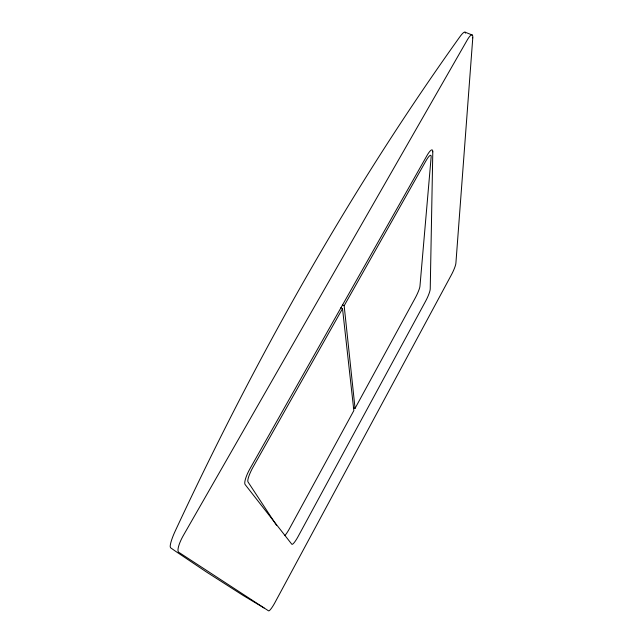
<?xml version="1.0" encoding="UTF-8"?>
<svg xmlns="http://www.w3.org/2000/svg" width="643" height="643" viewBox="0 0 643 643"><rect width="100%" height="100%" fill="white"/><g stroke="black" fill="none" stroke-linecap="round" stroke-linejoin="round"><path stroke-width="0.96" d="M355.049 408.385L415.249 297.974A9.822 1.382 -64.3 0 0 419.943 286.344L431.14 157.085A13.19 2.371 -65.7 0 0 425.819 161.088L344.158 305.738L355.049 408.385L353.329 407.517M340.766 307.788L342.518 308.64L253.262 466.738A14.21 2.853 -62 0 0 248.021 481.969L276.506 525.299M264.056 607.981L243.167 595.466L206.419 571.973L175.732 551.381L170.604 547.788L170.226 546.831A16.372 2.853 -65.4 0 1 175.314 530.845C255.584 358.489 348.988 191.847 459.657 37.085A14.596 2.781 -61.4 0 1 465.468 33.155M465.162 32.214L472.275 35.027M342.406 304.886L344.158 305.738M342.518 308.64L353.851 410.58L289.599 528.417A10.577 1.559 -62.1 0 1 284.785 535.635M432.795 151.836L430.231 288.988A10.015 1.664 -65 0 1 425.714 300.988L298.159 536.439A10.802 1.881 -62.4 0 1 291.801 544.227L245.136 484.557A14.58 3.48 -62.2 0 1 249.998 468.699L426.92 155.654A13.511 2.877 -66.7 0 1 432.795 151.836M472.774 37.897L455.887 263.268A9.372 1.447 -65.2 0 1 451.515 274.625L274.923 602.62A10.481 1.704 -61.9 0 1 268.565 610.85L178.746 552.273A16.525 4.276 -60.7 0 1 183.456 535.289L467.204 40.083A14.725 3.135 -68.2 0 1 472.774 37.897"/></g></svg>
